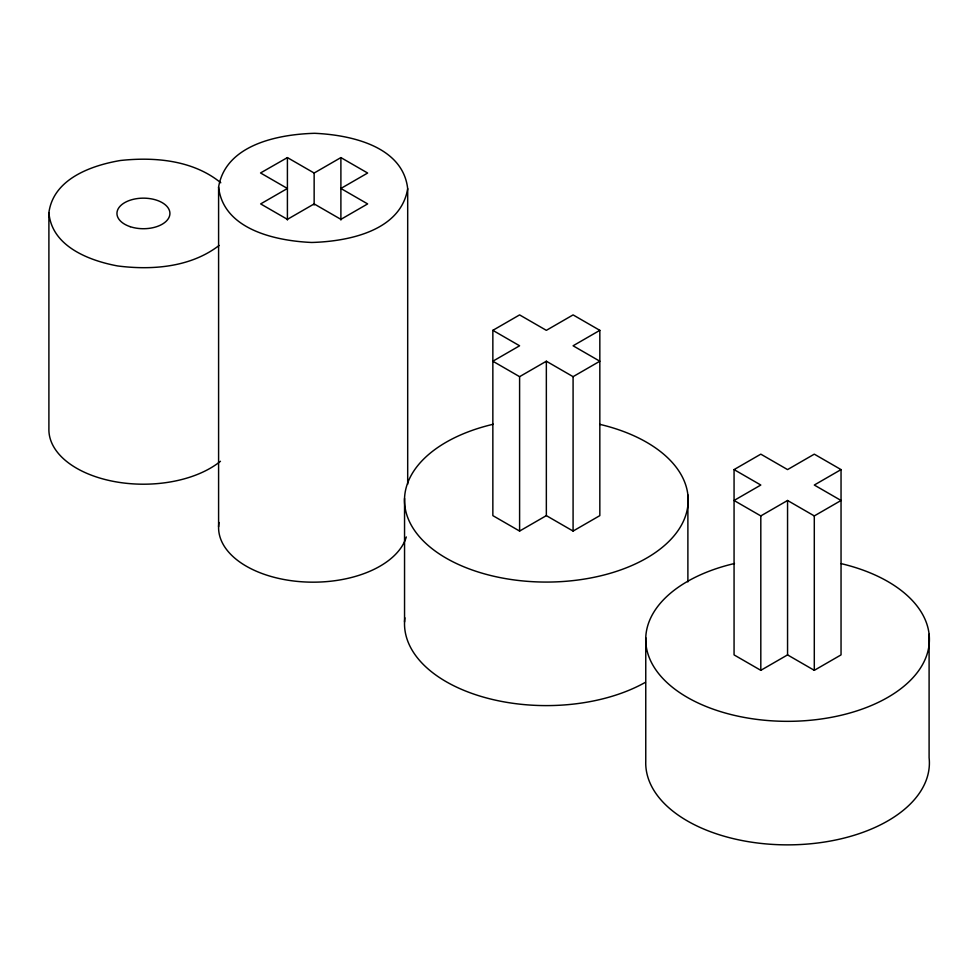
<?xml version="1.0" encoding="UTF-8"?>
<svg xmlns="http://www.w3.org/2000/svg" width="978" height="978" viewBox="0 0 978 978"><rect width="100%" height="100%" fill="white"/><g stroke="black" fill="none" stroke-linecap="round" stroke-linejoin="round"><path stroke-width="1.47" d="M220.453 461.286A94.56 54.585 0 0 1 113.961 481.482A94.56 54.585 0 0 1 48.9 428.78L48.9 212.605C53.472 178.925 91.15 165.478 120.355 160.502C154.683 156.761 193.143 160.147 220.783 182.776M218.595 526.751L218.595 187.055C225.698 144.463 278.534 134.316 314.574 133.301C350.014 134.854 402.912 145.93 407.692 188.717L407.692 484.232M407.692 188.717C400.589 231.309 347.752 241.456 311.713 242.471C276.273 240.918 223.375 229.842 218.595 187.055M219.133 245.441C190.698 267.349 152.116 270.368 117.592 265.943C88.912 260.6 51.602 246.273 48.9 212.605M314.146 173.033L340.894 157.592L367.642 173.033L340.894 188.473L367.642 203.913L340.894 219.353L314.146 203.913L287.41 219.353L260.661 203.913L287.41 188.473L260.539 172.959L287.41 157.592L314.146 173.033L314.146 205.025M492.851 330.344L519.599 314.904L546.347 330.344L573.084 314.904L599.832 330.344L599.832 515.626L573.084 531.066L546.347 515.626L519.599 531.066L492.851 515.626L492.851 330.344L519.599 345.784L492.851 361.224L519.599 376.664L546.347 361.224L573.084 376.664L599.832 361.224L573.084 345.784L599.832 330.344M734.062 469.599L760.811 454.159L787.559 469.599L814.295 454.159L841.043 469.599L841.043 654.893L814.295 670.333L787.559 654.893L760.811 670.333L734.062 654.893L734.062 469.599L760.811 485.039L734.062 500.479L760.811 515.919L787.559 500.479L814.295 515.919L841.043 500.479L814.295 485.039L841.043 469.599M929.1 634.245L929.1 757.767A141.834 81.883 0 0 1 790.566 844.845A141.834 81.883 0 0 1 645.761 761.239L645.761 637.717M814.295 515.919L814.295 670.333M787.559 500.479L787.559 654.893M760.811 515.919L760.811 670.333M687.889 494.978L687.889 581.898M573.084 376.664L573.084 531.066M546.347 361.224L546.347 515.626M519.599 376.664L519.599 531.066M404.55 498.45L404.55 621.971M340.894 157.592L340.894 220.05M287.41 157.592L287.41 220.05M840.994 563.597A141.834 81.883 0 0 1 900.176 689.221A141.834 81.883 0 0 1 674.686 689.038A141.834 81.883 0 0 1 734.49 563.511M645.419 682.314A141.834 81.883 0 0 1 486.604 697.986A141.834 81.883 0 0 1 404.88 617.815M599.783 424.342A141.834 81.883 0 0 1 658.964 549.966A141.834 81.883 0 0 1 433.474 549.77A141.834 81.883 0 0 1 493.279 424.244M406.298 536.946A94.56 54.585 0 0 1 300.613 581.69A94.56 54.585 0 0 1 218.999 522.484M130.208 226.676A26.479 15.281 0 0 0 169.915 213.436A26.479 15.281 0 0 0 130.208 200.197A26.479 15.281 0 0 0 130.208 226.676"/></g></svg>
